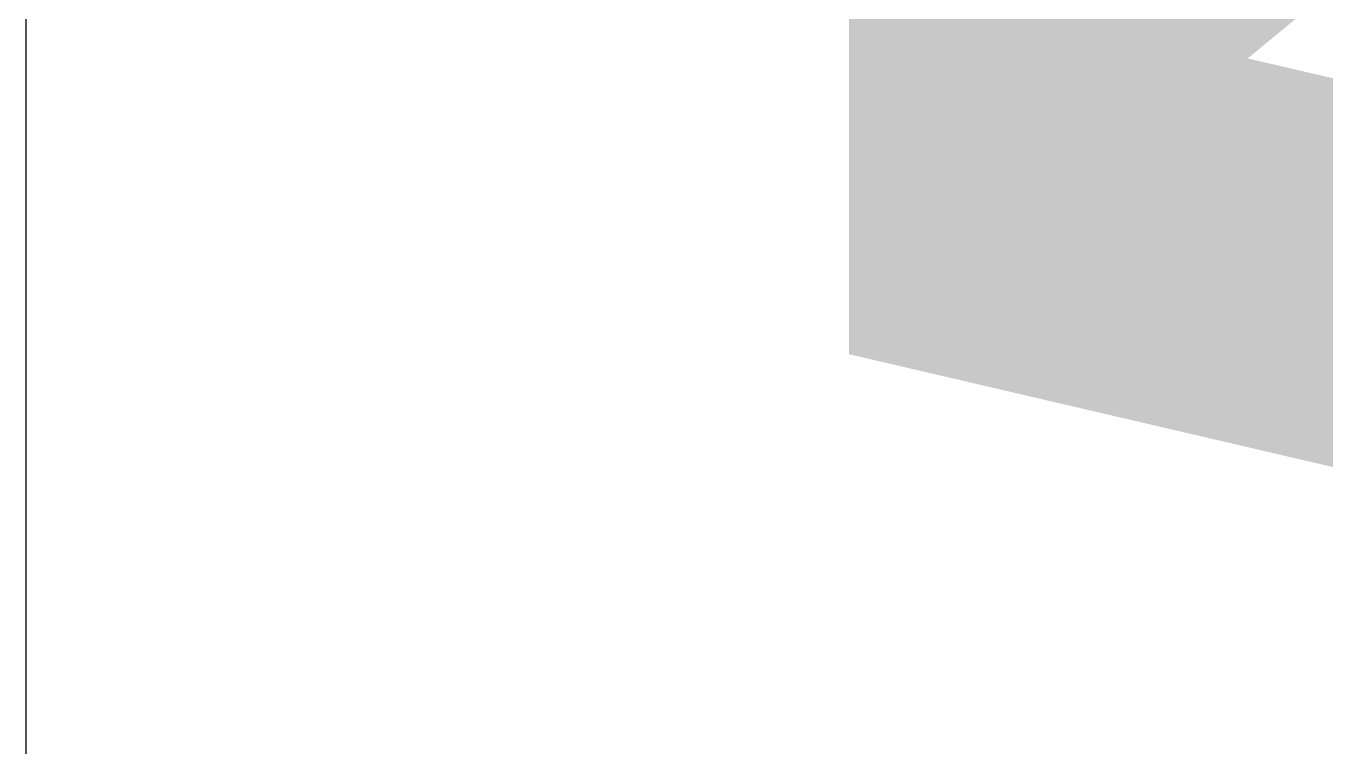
# Paper-space layout '01 Общая пространственная схема' of a CAD drawing. Header units: millimetres. Extents: x 10 to 584, y 10 to 410.
# Drawn here: x 10 to 104.8, y 175.2 to 227.7 of the extents above; entities that cross this region are included whole.
import ezdxf

# ---------------------------------------------------------------- set-up
doc = ezdxf.new("R2010")
doc.units = ezdxf.units.MM
doc.layers.add('P_FILL', color=7, linetype='Continuous', lineweight=0, true_color=0xe8e9e2)
doc.layers.add('P_FRAME', color=7, linetype='Continuous', lineweight=25, true_color=0x203e3b)

psp = doc.layouts.new('01 Общая пространственная схема')

# ---------------------------------------------------------------- hatches: boundary and pattern name
at = {"layer": 'P_FILL', "true_color": 0xb5b4ab}
psp.add_hatch(color=253, dxfattribs=at).paths.add_polyline_path([(70.047, 230.856), (126.597, 277.479), (128.876, 276.948), (174.457, 266.323), (173.246, 265.324), (127.665, 275.949), (73.538, 231.324), (175.335, 207.596), (229.462, 252.221), (183.881, 262.845), (185.093, 263.845), (230.674, 253.22), (232.953, 252.689), (176.403, 206.066), (174.124, 206.597), (72.326, 230.325)])
at = {"layer": 'P_FILL', "true_color": 0x94938c}
psp.add_hatch(color=252, dxfattribs=at).paths.add_polyline_path([(128.876, 249.882), (72.326, 203.259), (72.326, 230.325), (128.876, 276.948)])
at = {"layer": 'P_FILL', "true_color": 0xa8a79f}
psp.add_hatch(color=253, dxfattribs=at).paths.add_polyline_path([(174.124, 179.531), (72.326, 203.259), (70.047, 203.79), (70.047, 230.856), (72.326, 230.325), (174.124, 206.597), (176.403, 206.066), (176.403, 179)])

# ---------------------------------------------------------------- linework, layer by layer
at = {"layer": 'P_FRAME'}
psp.add_lwpolyline([(584, 10), (584, 410), (10, 410), (10, 10), (584, 10)], dxfattribs=at)

doc.saveas('drawing.dxf')
